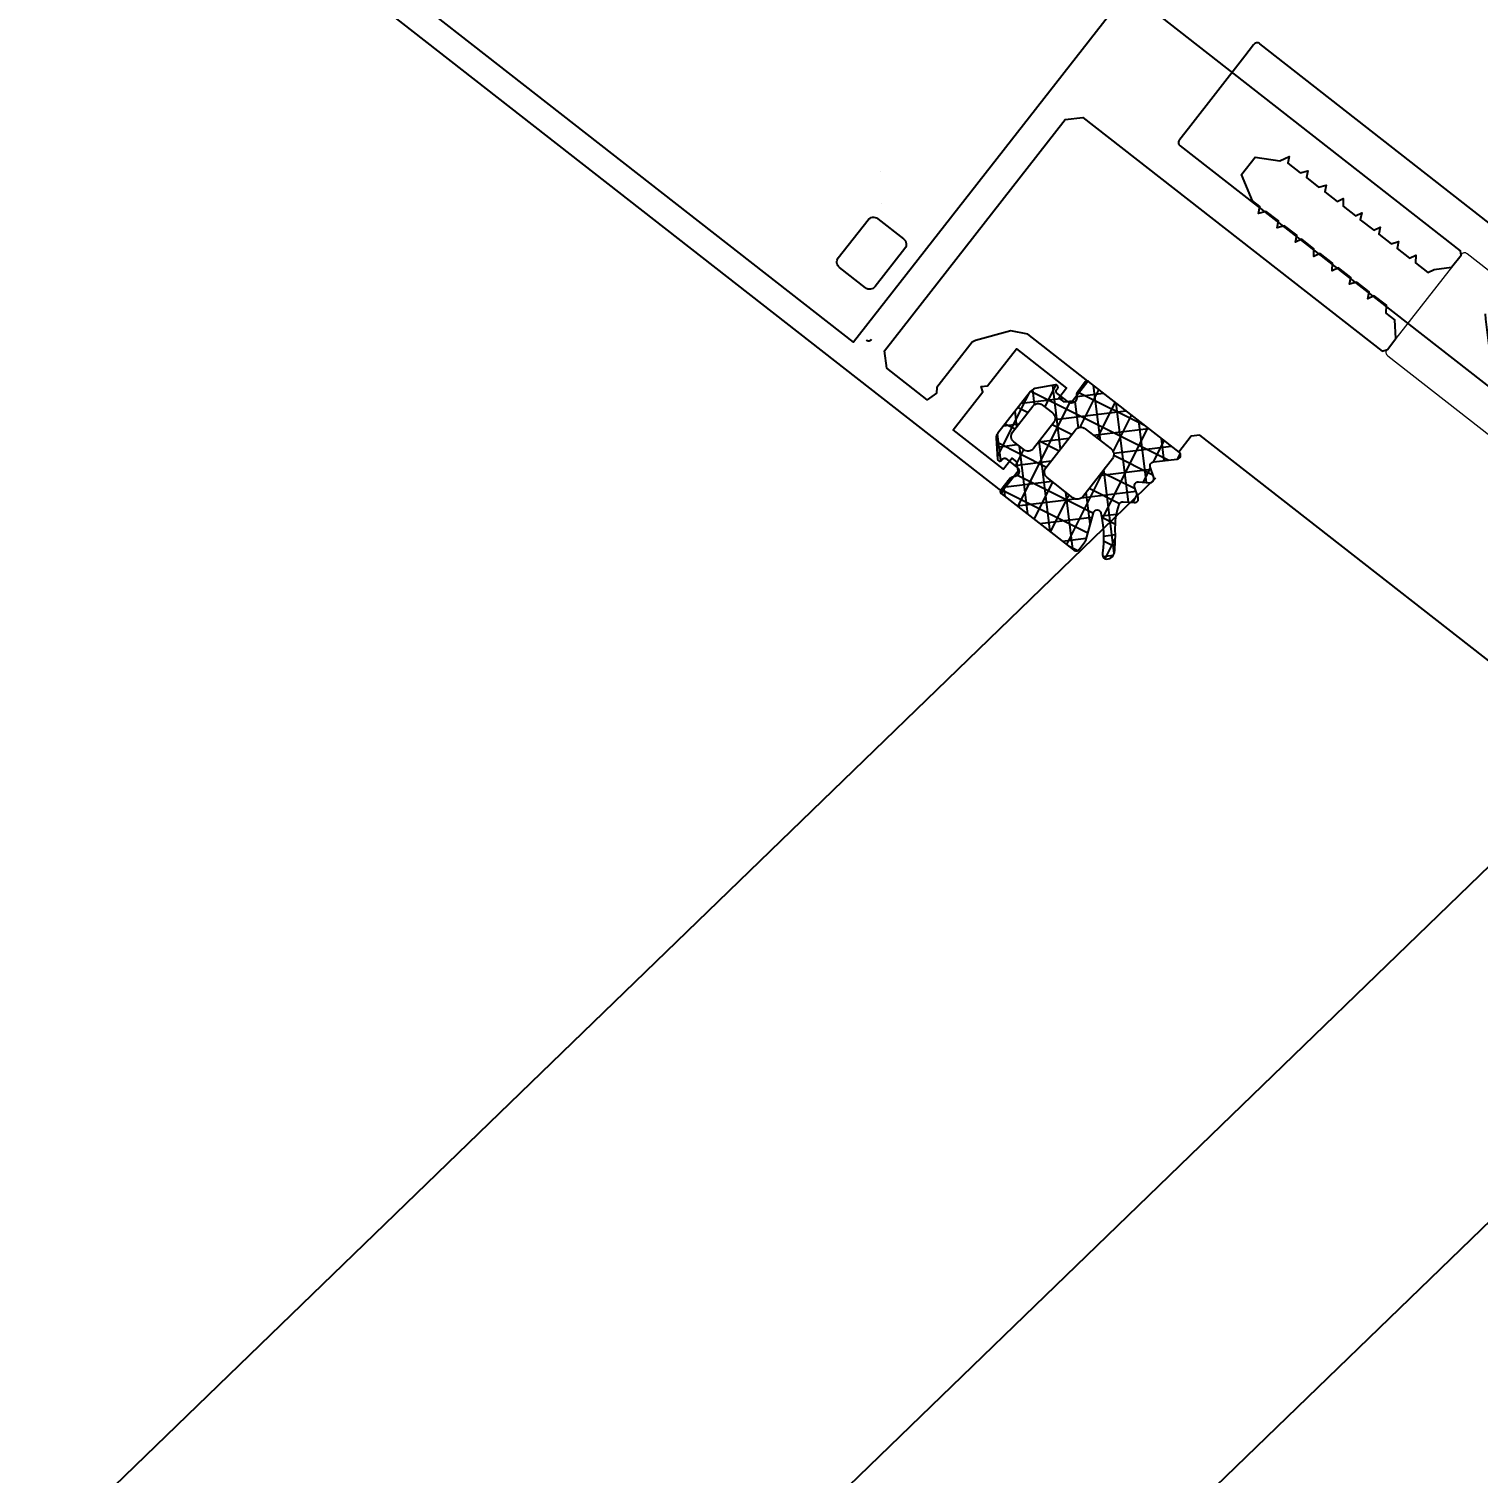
# Model space of a CAD drawing. Header units: millimetres. Extents: x -8689834 to 9419935, y 0 to 135940.
# Drawn here: x 80211.8 to 80325.3, y 109584.5 to 109697.6 of the extents above; entities that cross this region are included whole.
import ezdxf
from ezdxf import colors
from ezdxf.entities.mleader import LeaderData, LeaderLine
from ezdxf.math import Vec2, Vec3

# ---------------------------------------------------------------- set-up
doc = ezdxf.new("R2010")
doc.units = ezdxf.units.MM
doc.header["$MEASUREMENT"] = 0
doc.linetypes.add('HIDDEN', pattern=[6, 4, -2])
doc.layers.get('0').update_dxf_attribs({"color": 250, "lineweight": 9})
doc.layers.add('АР_новое окно', color=155, linetype='Continuous')
for name, color, linetype, lineweight in [('АР_Окна', 4, 'Continuous', 0), ('АР_Отметки', 250, 'Continuous', 15), ('АР_Подоконники', 163, 'Continuous', 9), ('АР_Сущ Несущая стена', 216, 'Continuous', 30), ('перекр 0.3', 181, 'Continuous', 30)]:
    doc.layers.add(name, color=color, linetype=linetype, lineweight=lineweight)
doc.layers.get('0').freeze()
doc.styles.add('ISOCPEUR', font='isocpeur.ttf', dxfattribs={"width": 0.7})

# ---------------------------------------------------------------- blocks, each defined once
blk = doc.blocks.new('_DotSmall')
at = {"color": 0, "linetype": 'ByBlock', "const_width": 0.5}
blk.add_lwpolyline([(-0.0625, 0, 1), (0.0625, 0, 1)], format="xyb", close=True, dxfattribs=at)
blk = doc.blocks.new('стойка витр.')
h = blk.add_hatch()
h.set_pattern_fill('ANSI37', scale=0.5, angle=-69.23283665521843)
h.set_pattern_definition([(335.7671633447816, (-69115.31625940584, 318510.9409690977), (0.6515825639889636, 1.447617495164233), []), (65.76716334478155, (-69115.31625940584, 318510.9409690977), (-1.447617495164233, 0.6515825639889636), [])])
edge = h.paths.add_edge_path()
edge.add_line((-22.69442369043827, 14.13646889062511), (-23.03581465108437, 15.03674084689555))
edge.add_arc((-23.43472203482704, 14.88552442783714), 0.426606969231953, 20.76054121617168, 72.29995807937499)
edge.add_arc((-23.17519432072194, 15.69843630689562), 0.4267278803337561, 110.7639791014305, 252.28796188313498, ccw=False)
edge.add_line((-23.32647754022037, 16.09744767434313), (-22.30045238576713, 16.48652534212306))
edge.add_arc((-22.23557122191811, 16.31559297980009), 0.1828317202011609, 20.74895968860318, 110.7853670150393, ccw=False)
edge.add_line((-22.06459766681655, 16.38036551539699), (-22.02136925791274, 16.26636916297139))
edge.add_arc((-21.85036169383434, 16.33121481389334), 0.1828894349477776, 200.7666051414026, 335.7779732891441)
edge.add_line((-21.68357339510112, 16.25618009645405), (-21.08991230116226, 17.78525728297245))
edge.add_arc((-21.70321396183568, 17.95657679537892), 0.6367804192309714, 344.3928406199507, 381.7248777476984)
edge.add_line((-21.1116628201562, 18.19228116337763), (-22.58147269752226, 22.06827310883818))
edge.add_arc((-23.18057156739388, 21.852472630542), 0.6367804192296693, 19.80944894391843, 57.14148607166609)
edge.add_line((-22.83507592984824, 22.38737642259366), (-24.29334917705273, 23.13834224954917))
edge.add_arc((-24.36844682475663, 22.97158227615987), 0.1828894349476184, 65.75635339884347, 200.7677215648203)
edge.add_line((-24.53945312526776, 22.90673329312267), (-24.49622471639304, 22.79273694081348))
edge.add_arc((-24.66715707872659, 22.7278557770023), 0.1828317201976129, -69.25104032206309, 20.78536700277641, ccw=False)
edge.add_line((-24.60238454316277, 22.55688222189201), (-25.62840969761601, 22.16780455411208))
edge.add_arc((-25.77973726672901, 22.56679910380675), 0.4267278803402734, 149.2463648073436, 290.7703475895543, ccw=False)
edge.add_arc((-26.51302534269302, 23.00322659508151), 0.4266069692186295, 329.2343686070108, 380.7737854734352)
edge.add_line((-26.11415292418678, 23.1545352198882), (-26.50320860397187, 24.18050239048171))
edge.add_arc((-26.6741821590871, 24.11572985494814), 0.1828317201915107, 20.74895966852365, 110.7853670116034)
edge.add_line((-26.73906332292245, 24.28666221726598), (-33.46508004333009, 21.73609814226074))
edge.add_arc((-33.37260125833668, 21.44478009969028), 0.3056444463767395, 107.6120180140902, 200.6882886899978)
edge.add_line((-33.6585366082727, 21.33680091994756), (-33.39916615508264, 20.65282280623796))
edge.add_arc((-33.11489203283651, 20.76049792175978), 0.3039830703862393, 200.7452912846324, 225.8123610097134)
edge.add_line((-33.32677140043234, 20.54252351805917), (-31.79381202385412, 18.90709041146329))
edge.add_arc((-32.0063560722166, 18.68866847666476), 0.3047673113958362, -108.86283880448178, 45.781400895661875, ccw=False)
edge.add_arc((-28.70749382052437, 27.75544220980088), 9.952967568180252, 231.9543329511108, 250.0411665169116, ccw=False)
edge.add_arc((-35.13741779119496, 19.64784166335459), 0.4002801790554734, 42.30928712460122, 119.2250395725891)
edge.add_arc((-34.91139847875967, 19.56672148584141), 0.6024183835395109, 134.3950067436913, 228.6478049676944)
edge.add_arc((-28.53884731806517, 27.80771469972205), 11.01872594929672, 232.0873456721725, 240.8889416158169)
edge.add_arc((-36.88860151399224, 12.8729826853881), 6.091684827127049, 40.75890454826748, 60.61437004968877, ccw=False)
edge.add_arc((-32.50226594848368, 16.64775385941913), 0.3047655738188228, -34.89587558046088, 41.60271899476669, ccw=False)
edge.add_line((-32.25229934006347, 16.47340148731018), (-32.76342180219945, 15.75802363698313))
edge.add_arc((-32.51342051808022, 15.58368567090239), 0.3047857747310843, 145.1100748179471, 256.4242518685471)
edge.add_line((-32.58496309185284, 15.28741547561367), (-31.72801335877739, 15.09082250765641))
edge.add_arc((-31.79955593254474, 14.79455231235153), 0.3047857747455557, -34.88992517811971, 76.42425187022229, ccw=False)
edge.add_line((-31.54955464840168, 14.62021434627968), (-32.06065512256464, 13.90477851201285))
edge.add_arc((-31.81065383841726, 13.73044054594722), 0.304785774745541, 145.1100748233031, 256.4242518693868)
edge.add_line((-31.88219641218893, 13.4341703506434), (-31.02524667911348, 13.23757738269342))
edge.add_arc((-31.09682011228135, 12.94126594878393), 0.3048331054871362, -24.2246592297883, 76.42043308581259, ccw=False)
edge.add_line((-30.81882951050648, 12.81618818287097), (-31.59985344059533, 11.12048939903616))
edge.add_arc((-31.32187980059053, 10.99539431777895), 0.3048247429134716, 155.7710645559098, 290.7402899417831)
edge.add_line((-31.21393143609748, 10.71032366952568), (-22.80062470957637, 13.90072279884771))
edge.add_arc((-22.86539724513609, 14.07169635396312), 0.1828317202009504, 290.7489596761703, 380.7489600455551)
edge = h.paths.add_edge_path(flags=16)
edge.add_line((-23.10434971895302, 21.04022295145114), (-22.19142218885827, 18.63276889372355))
edge.add_arc((-22.69773797682865, 18.4407695405971), 0.5414973949605305, -69.23283665472542, 20.767163345274582, ccw=False)
edge.add_line((-22.5057386237022, 17.93445375262672), (-23.43116100440966, 17.58352553217992))
edge.add_arc((-23.62316035752519, 18.08984132014666), 0.5414973949532591, 200.7671633443313, 290.7671633443313, ccw=False)
edge.add_line((-24.12947614549194, 17.89784196703113), (-25.04240367558668, 20.30529602475872))
edge.add_arc((-24.53608788761267, 20.4972953778888), 0.541497394965222, 110.76716334549809, 200.7671633454981, ccw=False)
edge.add_line((-24.72808724074275, 21.00361116586282), (-23.80266486003529, 21.35453938630963))
edge.add_arc((-23.6106655069234, 20.84822359833925), 0.5414973949553709, 20.767163343835023, 110.767163343835, ccw=False)
edge = h.paths.add_edge_path(flags=16)
edge.add_line((-26.85119390953332, 20.26120087689196), (-25.51269974335446, 16.73149769075098))
edge.add_arc((-26.01901553132848, 16.5394983376209), 0.541497394965222, -69.23283665450191, 20.76716334549809, ccw=False)
edge.add_line((-25.82701617819839, 16.03318254964688), (-28.23444912247942, 15.12026302596496))
edge.add_arc((-28.4264484756095, 15.62657881394625), 0.5414973949720253, 200.7671633452251, 290.76716334522513, ccw=False)
edge.add_line((-28.9327642635908, 15.43457946081617), (-30.27125842979876, 18.96428264696442))
edge.add_arc((-29.76494264181383, 19.15628200007632), 0.5414973949689773, 110.76716334328901, 200.767163343289, ccw=False)
edge.add_line((-29.95694199492573, 19.66259778806125), (-27.5495090506447, 20.57551731175045))
edge.add_arc((-27.35750969751825, 20.06920152376551), 0.541497394974137, 20.767163344728715, 110.76716334472869, ccw=False)
at = {"lineweight": 0, "ltscale": 100, "transparency": 33554687}
for points in [[(65.92687011216185, 59.2824299609274), (-26.6419368966599, 24.17953274302999), (-25.90703195796232, 22.24153677027789), (-25.27813291337225, 21.95846499659092), (-24.82208952034125, 22.13140062004823), (-25.21116718812846, 23.15742577453057), (-20.53714279274573, 24.92985650197079), (-19.19699615391437, 21.39579562939616), (-18.76855027934653, 21.29748815141647), (-18.98085410959902, 20.82581386800302), (-17.68393587967148, 17.40574934773758), (-22.35796027505421, 15.63331862029736), (-22.70380953396671, 16.54534742246324), (-23.1598529269977, 16.37241179900593), (-23.44292470067739, 15.74351275440858), (-22.75122618288151, 13.91945515007683), (-17.16517298531835, 16.03773513642955), (-16.24131551088067, 17.04008095841709), (-15.46667035139399, 19.81128934778826), (-15.4391308168415, 20.08251046122314), (-17.03864790883381, 24.30054944750736), (-17.39634782800567, 24.5561396704943), (-17.47095398549573, 25.44057095424068), (-13.70890040838276, 26.86717441076325), (-12.4510803312005, 26.30097287951503), (-4.305940852005733, 4.821667629301373), (-4.8720624113339, 3.563811556159635), (-32.68827406296623, -6.984337978748954), (-32.78663952485658, -7.412805841304362), (-32.39756185706938, -8.438830995786702), (-31.09647737510386, -9.118948907402228), (-30.2985029091069, -8.81635004535201), (-29.78357822878752, -9.142708211846184), (-28.64349873815081, -8.710380147196702), (-28.58844165704795, -8.16787993638718), (-28.18751332900138, -8.537466511741513), (-27.04754980615689, -8.105182423096267), (-26.87849637278123, -7.51945380341931), (-26.47751006082399, -7.889018390778801), (-25.33748855406884, -7.456712314131437), (-25.28243147299509, -6.914212103321915), (-24.7675067926466, -7.240570269808813), (-23.62748528589145, -6.808264193168725), (-23.5724282048177, -6.265763982351928), (-23.05744554058765, -6.592100160843984), (-21.91748201774317, -6.159816072198737), (-21.86242493664031, -5.617315861389216), (-21.46149660859373, -5.986902436743549), (-20.32147510183859, -5.554596360096184), (-20.15236368455226, -4.968845752424386), (-19.75143535650568, -5.338432327778719), (-18.6114718336612, -4.906148239133472), (-18.44241840028553, -4.320419619456516), (-18.0414320883574, -4.689984206808731), (-17.35739599072258, -4.430591765623831), (-15.14439867439796, -4.764904394331097), (-14.53915697429329, -6.360969294146344), (-15.78927863537683, -7.87813783652382), (-15.87193323494284, -8.691881148712127), (-16.27286156296032, -8.322294573416002), (-17.41288306971546, -8.754600650063367), (-17.58193650312023, -9.340329269682115), (-17.9828648311377, -8.97074269438599), (-19.12288633789285, -9.403048771026079), (-19.29193977129762, -9.988777390644827), (-19.69292608322576, -9.61921280335082), (-20.83288960607024, -10.05149689199607), (-20.8879466871731, -10.59399710274738), (-21.40287136749248, -10.26763893631141), (-22.54295085812919, -10.6999670009609), (-22.59800793926115, -11.24246721171221), (-22.99893626727862, -10.87288063641608), (-24.25289614239591, -11.34839313392149), (-24.30795322352787, -11.89089334468008), (-24.70893953545601, -11.52132875738607), (-25.84896104221116, -11.95363483402616), (-26.01801447558682, -12.53936345364491), (-26.4189428036334, -12.16977687834878), (-27.55896431035944, -12.60208295499615), (-27.61402139149141, -13.14458316574746), (-28.12900405569235, -12.81824698731361), (-29.26896757853683, -13.25053107595886), (-29.32402465966879, -13.79303128671745), (-29.89022619093885, -15.05085136390699), (-29.45792011427693, -16.19087287064031), (-29.14341260807123, -16.33238676948531), (-1.327200956468005, -5.784237234569446)], [(-69.8438361948356, -5.633594956780144), (-69.21493715024553, -5.916666730459838), (-30.90838462579995, 8.609511357899464), (-30.62531285212026, 9.238410402496811), (-31.1873041553481, 10.72042096611403)]]:
    blk.add_lwpolyline(points, dxfattribs=at)
blk.add_lwpolyline([(63.8117502759269, 56.26367979055794), (85.07351613373612, 0.1949089383633691), (10.63088292890461, -28.03438542609365), (-10.63088292890461, 28.03438542610093)], close=True, dxfattribs=at)
at = {"color": 7, "lineweight": 0, "ltscale": 100, "transparency": 33554687}
blk.add_lwpolyline([(-22.69442369043827, 14.13646889062511), (-23.03581465108437, 15.03674084689555, 0.2287523810762611), (-23.30501911480678, 15.29193636016134, -0.7101639231358212), (-23.32647754022037, 16.09744767434313), (-22.30045238576713, 16.48652534212306, -0.4143996870914876), (-22.06459766681655, 16.38036551539699), (-22.02136925791274, 16.26636916297139, 0.6682503890445888), (-21.68357339510112, 16.25618009645405), (-21.08991230116226, 17.78525728297245, 0.1643479059441302), (-21.1116628201562, 18.19228116337763), (-22.58147269752226, 22.06827310883818, 0.1643479059441302), (-22.83507592984824, 22.38737642259366), (-24.29334917705273, 23.13834224954917, 0.6682503891596868), (-24.53945312526776, 22.90673329312267), (-24.49622471639304, 22.79273694081348, -0.4143996870833266), (-24.60238454316277, 22.55688222189201), (-25.62840969761601, 22.16780455411208, -0.7101639231391418), (-26.14645609946456, 22.78500538597291, 0.2287523810910513), (-26.11415292418678, 23.1545352198882), (-26.50320860397187, 24.18050239048171, 0.4143996871765861), (-26.73906332292245, 24.28666221726598), (-33.46508004333009, 21.73609814226074, 0.4300281847644905), (-33.6585366082727, 21.33680091994756), (-33.39916615508264, 20.65282280623796, 0.1098139781175365), (-33.32677140043234, 20.54252351805917), (-31.79381202385412, 18.90709041146329, -0.8000358277039689), (-32.10488848172827, 18.40026861818478, -0.07908294790216032), (-34.84140179419774, 19.91728321780829, 0.3488032577412263), (-35.33285102594527, 19.99716969329165, 0.4361245879823007), (-35.30940773655311, 19.11450854978466, 0.03842309887939363), (-33.89950172111276, 18.18089248692559, -0.08685322061285544), (-32.2743724368047, 16.85010652759956, -0.3467629046601076), (-32.25229934006347, 16.47340148731018), (-32.76342180219945, 15.75802363698313, 0.5278770357902526), (-32.58496309185284, 15.28741547561367), (-31.72801335877739, 15.09082250765641, -0.5278770357776507), (-31.54955464840168, 14.62021434627968), (-32.06065512256464, 13.90477851201285, 0.5278770357650493), (-31.88219641218893, 13.4341703506434), (-31.02524667911348, 13.23757738269342, -0.4697389635461835), (-30.81882951050648, 12.81618818287097), (-31.59985344059533, 11.12048939903616, 0.667984424932516), (-31.21393143609748, 10.71032366952568), (-22.80062470957637, 13.90072279884771, 0.4142135642613711)], format="xyb", close=True, dxfattribs=at)
for points in [[(-26.73906332292245, 24.28666221726598), (-26.73906332292245, 24.28666221726598)], [(-22.80062470957637, 13.90072279884771), (-22.80062470957637, 13.90072279884771)]]:
    blk.add_lwpolyline(points, dxfattribs=at)
at = {"color": 7}
for points in [[(-26.85119390953332, 20.26120087689196), (-25.51269974335446, 16.73149769075098, -0.414213562373095), (-25.82701617819839, 16.03318254964688), (-28.23444912247942, 15.12026302596496, -0.414213562373095), (-28.9327642635908, 15.43457946081617), (-30.27125842979876, 18.96428264696442, -0.414213562373095), (-29.95694199492573, 19.66259778806125), (-27.5495090506447, 20.57551731175045, -0.414213562373095)], [(-23.10434971895302, 21.04022295145114), (-22.19142218885827, 18.63276889372355, -0.414213562373095), (-22.5057386237022, 17.93445375262672), (-23.43116100440966, 17.58352553217992, -0.414213562373095), (-24.12947614549194, 17.89784196703113), (-25.04240367558668, 20.30529602475872, -0.414213562373095), (-24.72808724074275, 21.00361116586282), (-23.80266486003529, 21.35453938630963, -0.414213562373095)]]:
    blk.add_lwpolyline(points, format="xyb", close=True, dxfattribs=at)
at = {"lineweight": 0, "ltscale": 100, "transparency": 33554687}
blk.add_lwpolyline([(-60.62370682114852, -28.40042247599195), (-29.6323624739598, -16.64818975485105, 0.5239329190821609), (-29.45792011430603, -16.19087287058937), (-29.84699778209324, -15.16484771611431), (-32.39756185706938, -8.438830995786702), (-32.78663952485658, -7.412805841304362, 0.5239329190821609), (-33.2204523376422, -7.186144611914642), (-64.21182667926769, -18.93829823563283, 0.4143255057077639)], format="xyb", dxfattribs=at)
at = {"color": 7, "lineweight": 0, "ltscale": 100, "transparency": 33554687}
blk.add_arc((-33.37357679728302, 21.44486016019073), 0.304760386648688, 110.7561904730667, 200.7778938289061, dxfattribs=at)
blk = doc.blocks.new('A$Cec9b444d')
at = {"layer": 'АР_новое окно', "ltscale": 150}
h = blk.add_hatch(dxfattribs=at)
h.set_pattern_fill('ANSI37', color=256, scale=0.4999999999999999, angle=18.44885465401029)
h.set_pattern_definition([(63.44885465401029, (-321399.7326720809, -56959.42033690279), (-1.420075430942132, 0.7096069478482574), []), (153.4488546540103, (-321399.7326720809, -56959.42033690279), (-0.7096069478482574, -1.420075430942132), [])])
edge = h.paths.add_edge_path()
edge.add_line((4642.592625096755, -2916.506047111038), (4641.999839470242, -2917.264758244685))
edge.add_arc((4642.335976653955, -2917.52744684345), 0.4266069692291052, 141.9926499499301, 193.532066813143)
edge.add_arc((4641.506310237884, -2917.727031400829), 0.4267278803341725, -128.00391216654782, 13.52007061518242, ccw=False)
edge.add_line((4641.243567361812, -2918.063279620047), (4640.378876750716, -2917.387691582718))
edge.add_arc((4640.491395248346, -2917.243583895205), 0.1828317201941505, 141.981068423604, 232.01747575001139, ccw=False)
edge.add_line((4640.347359087294, -2917.130973850279), (4640.422420182682, -2917.034902545209))
edge.add_arc((4640.278303868776, -2916.922301330797), 0.1828894349621565, -38.00128613950609, 97.01008200803852)
edge.add_line((4640.255983311646, -2916.740779050758), (4638.640692434227, -2917.025991109183))
edge.add_arc((4638.812202364634, -2917.63923954674), 0.6367804192909798, 105.6249493532344, 142.956986480979)
edge.add_line((4638.303934749791, -2917.255633845408), (4635.751781150413, -2920.5221559472))
edge.add_arc((4636.246943014605, -2920.922535805058), 0.636780419241602, 141.041557674829, 178.3735948025789)
edge.add_line((4635.610419128095, -2920.904462503445), (4635.724411740225, -2922.5407742773))
edge.add_arc((4635.905942429736, -2922.518522216991), 0.1828894349664525, 186.9884621398407, 321.999830305774)
edge.add_line((4636.050060937726, -2922.631120623184), (4636.125122033027, -2922.53504931819))
edge.add_arc((4636.269229720466, -2922.64756781586), 0.1828317201607737, 51.98106840100081, 142.0174757257025, ccw=False)
edge.add_line((4636.381839765428, -2922.503531654878), (4637.246530376611, -2923.179119692131))
edge.add_arc((4636.983824876479, -2923.51539711345), 0.4267278803748083, -89.52152646276443, 52.002456319451596, ccw=False)
edge.add_arc((4636.990861623593, -2924.368702944751), 0.4266069692117886, 90.46647734048895, 142.0058942068821)
edge.add_line((4636.654663726859, -2924.106092053104), (4635.979113869145, -2924.970733797859))
edge.add_arc((4636.12315003016, -2925.08334384279), 0.1828317201676561, 141.9810684150944, 232.0174757581357)
edge.add_line((4636.010631532567, -2925.227451530298), (4641.679033991533, -2929.656208871473))
edge.add_arc((4641.880181593093, -2929.426082449783), 0.3056444463306265, 228.8441267408474, 321.9203974167854)
edge.add_line((4642.120771036645, -2929.614590399811), (4642.571137608507, -2929.038162569918))
edge.add_arc((4642.331669519297, -2928.850917433107), 0.3039830702674992, -38.0225999718616, -12.95553024680286)
edge.add_line((4642.627914507667, -2928.919068837161), (4643.231481485785, -2926.760293073175))
edge.add_arc((4643.528453787535, -2926.828780780746), 0.3047673113948854, 12.369269929499808, 167.0135096296248, ccw=False)
edge.add_arc((4634.065212135279, -2928.709189118031), 9.952967568201666, -6.813558316510296, 11.27327524929052, ccw=False)
edge.add_arc((4644.33176505921, -2930.003407009247), 0.400280179051719, 163.5413958623117, 240.4571483102663)
edge.add_arc((4644.283936367291, -2929.768082490745), 0.6024183835290025, 255.6271154759929, 349.8799136999324)
edge.add_arc((4633.933071027172, -2928.592087522456), 11.01872594966289, -6.680545596699687, 2.121050346944866)
edge.add_arc((4651.032769370422, -2927.987991463413), 6.0916848269459, 161.9910132818545, 181.8464787832755, ccw=False)
edge.add_arc((4645.530718833084, -2926.19459329453), 0.304765573807739, 86.33623315205779, 162.8348277272233, ccw=False)
edge.add_line((4645.55019372681, -2925.890450592016), (4646.426914804272, -2925.95657012348))
edge.add_arc((4646.446359400207, -2925.652405240306), 0.3047857747132274, 266.3421835515894, 377.6563606022149)
edge.add_line((4646.736787561952, -2925.559961466407), (4646.460555246962, -2924.725271495073))
edge.add_arc((4646.750983408711, -2924.632827721164), 0.3047857747202229, 86.34218355599228, 197.6563606043673, ccw=False)
edge.add_line((4646.770428004623, -2924.328662837981), (4647.647187261689, -2924.39473350311))
edge.add_arc((4647.666631857613, -2924.090568619854), 0.3047857747935331, 266.3421835545797, 377.6563606006368)
edge.add_line((4647.957060019437, -2923.998124845941), (4647.68082770436, -2923.163434874684))
edge.add_arc((4647.971307129026, -2923.070996105364), 0.3048331055314688, 97.0074495001104, 197.6525418157754, ccw=False)
edge.add_line((4647.934117980462, -2922.768440012288), (4649.789031430384, -2922.557042666307))
edge.add_arc((4649.751865882516, -2922.254492098682), 0.3048247429562953, -82.99682671664773, 51.97239866933345)
edge.add_line((4649.939650426722, -2922.01437735762), (4642.849271303483, -2916.474620994041))
edge.add_arc((4642.736661258517, -2916.618657155077), 0.1828317202054981, 51.98106841037821, 141.9810687796031)
edge = h.paths.add_edge_path(flags=16)
edge.add_line((4636.901954945214, -2920.436203940838), (4638.487147232864, -2918.407303468531))
edge.add_arc((4638.913848767586, -2918.740687974707), 0.5414973949080968, 51.999272074277826, 141.9992720743115, ccw=False)
edge.add_line((4639.247233273762, -2918.313986439985), (4640.0271401215, -2918.923332406946))
edge.add_arc((4639.693755615362, -2919.350033941724), 0.541497394927834, -38.000727919102076, 51.99927208089741, ccw=False)
edge.add_line((4640.120457150137, -2919.683418447863), (4638.535264862496, -2921.712318920181))
edge.add_arc((4638.108563327693, -2921.378934413999), 0.5414973949762707, -128.00072792087428, -38.00072792087428, ccw=False)
edge.add_line((4637.77517882151, -2921.805635948802), (4636.995271973761, -2921.196289981828))
edge.add_arc((4637.328656479984, -2920.769588447059), 0.541497394973651, 141.999272073684, 231.9992720736497, ccw=False)
edge = h.paths.add_edge_path(flags=16)
edge.add_line((4639.51083855883, -2923.236104487606), (4641.83497772578, -2920.261419908154))
edge.add_arc((4642.261679260583, -2920.594804414338), 0.5414973949762616, 51.99927207898958, 141.9992720789896, ccw=False)
edge.add_line((4642.595063766766, -2920.168102879535), (4644.623946445579, -2921.753281264946))
edge.add_arc((4644.290561939356, -2922.179982799737), 0.5414973949917402, -38.0007279251048, 51.999272074860926, ccw=False)
edge.add_line((4644.717263474147, -2922.513367305959), (4642.393124307127, -2925.488051885507))
edge.add_arc((4641.966422772407, -2925.15466737931), 0.5414973949195534, -128.00072792750018, -38.000727927466414, ccw=False)
edge.add_line((4641.633038266211, -2925.581368914032), (4639.604155587397, -2923.99619052862))
edge.add_arc((4639.93754009362, -2923.569488993828), 0.5414973949904539, 141.9992720748961, 231.9992720748619, ccw=False)
for p, q in [((2682.195514731957, -4826.536320881009), (4648.130463244227, -2924.010187219189)), ((2703.744876225356, -4861.345751793479), (4675.947384079773, -2952.754211210777)), ((2725.027436383237, -4868.581506570589), (4689.855844497545, -2967.126223206571))]:
    blk.add_line(p, q, dxfattribs=at)
for points in [[(4558.038798526439, -2864.136762902393), (4636.051874479815, -2925.088853961022), (4637.327951279586, -2923.455592910044), (4637.243910440849, -2922.771063308994), (4636.85957635466, -2922.470780748123), (4636.183988317292, -2923.335471359331), (4632.24491821424, -2920.257851913161), (4634.57192670741, -2917.279494859765), (4634.433834983078, -2916.862168963952), (4634.947232183873, -2916.799138334931), (4637.199179581761, -2913.916852586548), (4641.138249684814, -2916.994472032716), (4640.537722742746, -2917.763091338929), (4640.922056829022, -2918.063373899725), (4641.606586430164, -2917.979333061002), (4642.807640314132, -2916.44209444874), (4638.099950904902, -2912.763948060568), (4636.763845332723, -2912.493704319148), (4633.992599206385, -2913.268214466192), (4633.746405710835, -2913.38529598082), (4630.969030645874, -2916.940080864012), (4630.935951790322, -2917.378465835934), (4630.218381513205, -2917.900842780212), (4627.047881849935, -2915.423712096439), (4626.879838352211, -2914.054604027821), (4641.022924039376, -2895.952753890034), (4642.392021421216, -2895.784623346204), (4665.834348296048, -2914.100256012121), (4666.25172305823, -2913.962202467456), (4666.92731109552, -2913.097511856338), (4666.834241647039, -2911.63234316956), (4666.161742512264, -2911.106915502417), (4666.173811158205, -2910.497398130186), (4665.213000375707, -2909.746710817996), (4664.720575204849, -2909.980922713757), (4664.828715155797, -2909.446466436777), (4663.868002106059, -2908.695855483774), (4663.27950563028, -2908.855006284208), (4663.387596714758, -2908.320511827707), (4662.426834798625, -2907.569862695095), (4661.934409627882, -2907.804074590812), (4661.946478273805, -2907.19455721856), (4660.985716357673, -2906.443908085946), (4660.493291186921, -2906.678119981653), (4660.505310966479, -2906.068564429825), (4659.544597916732, -2905.317953476811), (4659.052172745881, -2905.552165372583), (4659.160312696831, -2905.017709095604), (4658.1995507807, -2904.267059962991), (4657.611005438535, -2904.426172583827), (4657.719145389397, -2903.891716306923), (4656.758432339659, -2903.141105353919), (4656.169935863967, -2903.300256154278), (4656.278026948464, -2902.765761697797), (4655.701550252214, -2902.315356946371), (4654.839959230343, -2900.249737676807), (4655.89089092376, -2898.90464167441), (4657.836377955802, -2899.186926568851), (4658.575045488508, -2898.835671338137), (4658.466905537629, -2899.370127615019), (4659.42766745376, -2900.120776747631), (4660.016163929461, -2899.961625947283), (4659.908023978677, -2900.4960822241), (4660.8687858948, -2901.246731356701), (4661.457282370509, -2901.087580556366), (4661.349191286024, -2901.622075012856), (4662.309904335762, -2902.37268596586), (4662.802329506523, -2902.138474070163), (4662.790260860582, -2902.747991442394), (4663.751071643088, -2903.498678754594), (4664.24349681387, -2903.264466858919), (4664.135356862989, -2903.798923135802), (4665.192141217734, -2904.624595184057), (4665.684566388437, -2904.390383288468), (4665.576475304028, -2904.924877744872), (4666.537237220161, -2905.675526877484), (4667.125733695842, -2905.516376077114), (4667.01759374499, -2906.05083235403), (4667.978355661103, -2906.80148148662), (4668.470780831884, -2906.567269590947), (4668.458761052318, -2907.176825142764), (4669.419474102056, -2907.927436095767), (4669.911899272836, -2907.693224200094), (4671.281007341417, -2907.525180702325), (4672.031656473997, -2906.564418786201), (4671.989587188288, -2906.22211580604), (4648.547260313467, -2887.906483140135)], [(4626.59505227145, -2900.022331751227), (4626.59505227145, -2900.022331751227)], [(4626.62096007603, -2902.562186747942), (4626.62096007603, -2902.562186747942)], [(4683.944755480758, -2946.571373265023), (4683.860714642019, -2945.886843663973), (4651.577572100108, -2920.663827908889), (4650.893042499054, -2920.747868747534), (4649.917210080514, -2921.99684457857)]]:
    blk.add_lwpolyline(points, dxfattribs=at)
blk.add_lwpolyline([(4561.716755683295, -2864.380105593173), (4598.635334813339, -2817.127716581739), (4661.372438012959, -2866.144597152656), (4624.453858882925, -2913.396986164103)], close=True, dxfattribs=at)
for points in [[(4674.332529408489, -2914.514919383524, -1.575399656426527e-05), (4673.924599382168, -2911.177487864665, -0.4398191101055806)], [(4674.827009066417, -2910.02248638704, -1.575399656426528e-05), (4678.164002268078, -2909.610986179256, -0.2080566110632873)], [(4682.377159715498, -2910.430449788807), (4656.258926596458, -2890.0241689636, 0.5239329190821609), (4655.777437441974, -2890.112129543398), (4655.101849404606, -2890.976820154604), (4650.673092063485, -2896.645222613524), (4649.997504026196, -2897.509913224642, 0.5239329190821609), (4650.028626608879, -2897.998380474628), (4676.146807646142, -2918.404727959741, 0.4143255057077639)]]:
    blk.add_lwpolyline(points, format="xyb", dxfattribs=at)
for points in [[(4623.256619526795, -2906.783815244792), (4625.580758693747, -2903.809130665341, -0.414213562373095), (4626.340844734733, -2903.715813636721), (4628.369727413547, -2905.300992022133, -0.414213562373095), (4628.463044442114, -2906.061078063146), (4626.138905275095, -2909.035762642693, -0.414213562373095), (4625.378819234178, -2909.129079671218), (4623.349936555363, -2907.543901285804, -0.414213562373095)], [(4642.592625096755, -2916.506047111038), (4641.999839470243, -2917.264758244686, 0.2287523810762611), (4641.921212671566, -2917.627268409794, -0.7101639231358212), (4641.243567361812, -2918.063279620047), (4640.378876750716, -2917.387691582717, -0.4143996870914876), (4640.347359087294, -2917.130973850279), (4640.422420182682, -2917.034902545208, 0.6682503890445888), (4640.255983311646, -2916.740779050758), (4638.640692434228, -2917.025991109183, 0.1643479059441302), (4638.303934749791, -2917.255633845408), (4635.751781150413, -2920.522155947199, 0.1643479059441302), (4635.610419128095, -2920.904462503445), (4635.724411740225, -2922.5407742773, 0.6682503891596868), (4636.050060937726, -2922.631120623184), (4636.125122033027, -2922.53504931819, -0.4143996870833266), (4636.381839765428, -2922.503531654878), (4637.246530376612, -2923.179119692132, -0.7101639231391418), (4636.987388413392, -2923.942110114301, 0.2287523810910513), (4636.654663726859, -2924.106092053104), (4635.979113869145, -2924.970733797858, 0.4143996871765861), (4636.010631532567, -2925.227451530298), (4641.679033991534, -2929.656208871474, 0.4300281847644905), (4642.120771036645, -2929.614590399811), (4642.571137608507, -2929.038162569918, 0.1098139781175365), (4642.627914507667, -2928.919068837161), (4643.231481485785, -2926.760293073176, -0.8000358277039689), (4643.826146629564, -2926.763496127876, -0.07908294790216032), (4643.94788648698, -2929.889998616592, 0.3488032577412263), (4644.134397164492, -2930.351645628408, 0.4361245879823007), (4644.876982109221, -2929.873934542176, 0.03842309887939363), (4644.944247645651, -2928.184275028249, -0.08685322061285544), (4645.239528147494, -2926.104648647088, -0.3467629046601076), (4645.55019372681, -2925.890450592016), (4646.426914804273, -2925.95657012348, 0.5278770357902526), (4646.736787561952, -2925.559961466407), (4646.460555246962, -2924.725271495074, -0.5278770357776507), (4646.770428004623, -2924.328662837981), (4647.647187261689, -2924.394733503109, 0.5278770357650493), (4647.957060019437, -2923.998124845941), (4647.68082770436, -2923.163434874683, -0.4697389635461835), (4647.934117980462, -2922.768440012288), (4649.789031430384, -2922.557042666308, 0.667984424932516), (4649.939650426722, -2922.01437735762), (4642.849271303483, -2916.474620994042, 0.4142135642613711)], [(4636.901954945214, -2920.436203940838), (4638.487147232864, -2918.407303468532, -0.414213562373095), (4639.247233273762, -2918.313986439985), (4640.027140121501, -2918.923332406948, -0.414213562373095), (4640.120457150137, -2919.683418447863), (4638.535264862496, -2921.71231892018, -0.414213562373095), (4637.77517882151, -2921.805635948802), (4636.995271973762, -2921.196289981829, -0.414213562373095)]]:
    blk.add_lwpolyline(points, format="xyb", close=True, dxfattribs=at)
blk.add_arc((4625.626399926478, -2912.974668876621), 0.3047603866486879, 231.9882992043055, 322.0100025589978, dxfattribs=at)
at = {"layer": 'АР_новое окно', "ltscale": 150, "rotation": 121.2321087324807}
blk.add_blockref('стойка витр.', (4642.913148447942, -2889.770791658379), dxfattribs=at)

msp = doc.modelspace()

# ---------------------------------------------------------------- linework, layer by layer
at = {"layer": 'АР_Подоконники', "ltscale": 100}
msp.add_arc((72786.63152938914, 115465.2748181277), 8910.481204860578, 271.009433232593, 357.3975134259919, dxfattribs=at)
at = {"layer": 'АР_Сущ Несущая стена', "lineweight": 18, "ltscale": 100}
msp.add_arc((72772.99728481147, 115471.1195132254), 9768.631074010533, 273.0438524992524, 356.3447467981937, dxfattribs=at)
at = {"layer": 'перекр 0.3', "color": 7, "linetype": 'HIDDEN', "lineweight": 5, "ltscale": 50}
msp.add_arc((72763.67027016463, 115490.418118732), 9136.316380500082, 273.3133217004696, 355.970073585512, dxfattribs=at)

# ---------------------------------------------------------------- block references
at = {"layer": 'АР_Окна', "ltscale": 100}
msp.add_blockref('A$Cec9b444d', (75651.90616839979, 112586.4970597865), dxfattribs=at)

# ---------------------------------------------------------------- leaders
at = {"layer": 'АР_Отметки'}
ml = msp.add_multileader_mtext('Standard', dxfattribs=at)
ml.set_content('Л.4', color=256, style='ISOCPEUR')
ml.set_leader_properties(color=256, linetype='Continuous', lineweight=-1)
ml.set_arrow_properties(name='DOTSMALL')
ml.build(insert=Vec2(0, 0))
ml.multileader.update_dxf_attribs({"has_text_frame": 1, "text_left_attachment_type": 4, "text_right_attachment_type": 4, "dogleg_length": 100, "arrow_head_size": 180})
ctx = ml.context
ctx.base_point, ctx.char_height, ctx.arrow_head_size, ctx.landing_gap_size, ctx.plane_origin = Vec3(82551.88361877995, 129862.5586691831), 250, 180, 50, Vec3(110672.3311237746, 117704.8992180973)
ctx.left_attachment, ctx.right_attachment = 4, 4
notes = []
notes.append((ctx, [(0, (0, 0, 0), (0, 0), (1, 0), 1, [])]))
ctx.mtext.insert, ctx.mtext.width, ctx.mtext.line_spacing_style, ctx.mtext.flow_direction = Vec3(82601.88361877995, 130195.8920025164), 852.6970314602484, 2, 5
ml = msp.add_multileader_mtext('Standard', dxfattribs=at)
ml.set_content('Л.4', color=256, style='ISOCPEUR')
ml.set_leader_properties(color=256, linetype='Continuous', lineweight=-1)
ml.set_arrow_properties(name='DOTSMALL')
ml.build(insert=Vec2(0, 0))
ml.multileader.update_dxf_attribs({"has_text_frame": 1, "text_left_attachment_type": 4, "text_right_attachment_type": 4, "dogleg_length": 100, "arrow_head_size": 180})
ctx = ml.context
ctx.base_point, ctx.char_height, ctx.arrow_head_size, ctx.landing_gap_size, ctx.plane_origin = Vec3(492034.935902789, 129862.5586691835), 250, 180, 50, Vec3(520155.3834077836, 117704.8992180977)
ctx.left_attachment, ctx.right_attachment = 4, 4
notes.append((ctx, [(0, (0, 0, 0), (0, 0), (1, 0), 1, [])]))
ctx.mtext.insert, ctx.mtext.width, ctx.mtext.line_spacing_style, ctx.mtext.flow_direction = Vec3(492084.935902789, 130195.8920025169), 852.6970314602484, 2, 5
ml = msp.add_multileader_mtext('Standard', dxfattribs=at)
ml.set_content('Л.4', color=256, style='ISOCPEUR')
ml.set_leader_properties(color=256, linetype='Continuous', lineweight=-1)
ml.set_arrow_properties(name='DOTSMALL')
ml.build(insert=Vec2(0, 0))
ml.multileader.update_dxf_attribs({"has_text_frame": 1, "text_left_attachment_type": 4, "text_right_attachment_type": 4, "dogleg_length": 100, "arrow_head_size": 180})
ctx = ml.context
ctx.base_point, ctx.char_height, ctx.arrow_head_size, ctx.landing_gap_size, ctx.plane_origin = Vec3(354034.0396342472, 129862.5586691835), 250, 180, 50, Vec3(382154.4871392418, 117704.8992180977)
ctx.left_attachment, ctx.right_attachment = 4, 4
notes.append((ctx, [(0, (0, 0, 0), (0, 0), (1, 0), 1, [])]))
ctx.mtext.insert, ctx.mtext.width, ctx.mtext.line_spacing_style, ctx.mtext.flow_direction = Vec3(354084.0396342472, 130195.8920025168), 852.6970314602484, 2, 5
ml = msp.add_multileader_mtext('Standard', dxfattribs=at)
ml.set_content('Л.4', color=256, style='ISOCPEUR')
ml.set_leader_properties(color=256, linetype='Continuous', lineweight=-1)
ml.set_arrow_properties(name='DOTSMALL')
ml.build(insert=Vec2(0, 0))
ml.multileader.update_dxf_attribs({"has_text_frame": 1, "text_left_attachment_type": 4, "text_right_attachment_type": 4, "dogleg_length": 100, "arrow_head_size": 180})
ctx = ml.context
ctx.base_point, ctx.char_height, ctx.arrow_head_size, ctx.landing_gap_size, ctx.plane_origin = Vec3(219490.0396342472, 129862.5586691835), 250, 180, 50, Vec3(247610.4871392418, 117704.8992180977)
ctx.left_attachment, ctx.right_attachment = 4, 4
notes.append((ctx, [(0, (0, 0, 0), (0, 0), (1, 0), 1, [])]))
ctx.mtext.insert, ctx.mtext.width, ctx.mtext.line_spacing_style, ctx.mtext.flow_direction = Vec3(219540.0396342472, 130195.8920025168), 852.6970314602484, 2, 5
ml = msp.add_multileader_mtext('Standard', dxfattribs=at)
ml.set_content('+8,260', color=256, style='ISOCPEUR')
ml.set_leader_properties(color=256, linetype='Continuous', lineweight=-1)
ml.set_arrow_properties(name='DOTSMALL')
ml.build(insert=Vec2(0, 0))
ml.multileader.update_dxf_attribs({"has_text_frame": 1, "text_left_attachment_type": 4, "text_right_attachment_type": 4, "dogleg_length": 100, "arrow_head_size": 180})
ctx = ml.context
ctx.base_point, ctx.char_height, ctx.arrow_head_size, ctx.landing_gap_size, ctx.plane_origin = Vec3(82613.4583334605, 129062.3890569007), 250, 180, 50, Vec3(91980.10221023814, 128243.6210549466)
ctx.left_attachment, ctx.right_attachment = 4, 4
notes.append((ctx, [(0, (0, 0, 0), (0, 0), (1, 0), 1, [])]))
ctx.mtext.insert, ctx.mtext.width, ctx.mtext.line_spacing_style, ctx.mtext.flow_direction = Vec3(82663.4583334605, 129395.722390234), 852.6970314602484, 2, 5
ml = msp.add_multileader_mtext('Standard', dxfattribs=at)
ml.set_content('+6,175', color=256, style='ISOCPEUR')
ml.set_leader_properties(color=256, linetype='Continuous', lineweight=-1)
ml.set_arrow_properties(name='DOTSMALL')
ml.build(insert=Vec2(0, 0))
ml.multileader.update_dxf_attribs({"has_text_frame": 1, "text_left_attachment_type": 4, "text_right_attachment_type": 4, "dogleg_length": 100, "arrow_head_size": 180})
ctx = ml.context
ctx.base_point, ctx.char_height, ctx.arrow_head_size, ctx.landing_gap_size, ctx.plane_origin = Vec3(87854.85682144237, 128796.4460044859), 250, 180, 50, Vec3(97221.50069822001, 127977.6780025318)
ctx.left_attachment, ctx.right_attachment = 4, 4
notes.append((ctx, [(0, (0, 0, 0), (0, 0), (1, 0), 1, [])]))
ctx.mtext.insert, ctx.mtext.width, ctx.mtext.line_spacing_style, ctx.mtext.flow_direction = Vec3(87904.85682144237, 129129.7793378192), 852.6970314602484, 2, 5
ml = msp.add_multileader_mtext('Standard', dxfattribs=at)
ml.set_content('+6,175', color=256, style='ISOCPEUR')
ml.set_leader_properties(color=256, linetype='Continuous', lineweight=-1)
ml.set_arrow_properties(name='DOTSMALL')
ml.build(insert=Vec2(0, 0))
ml.multileader.update_dxf_attribs({"has_text_frame": 1, "text_left_attachment_type": 4, "text_right_attachment_type": 4, "dogleg_length": 100, "arrow_head_size": 180})
ctx = ml.context
ctx.base_point, ctx.char_height, ctx.arrow_head_size, ctx.landing_gap_size, ctx.plane_origin = Vec3(114073.0579712804, 126512.8812880571), 250, 180, 50, Vec3(123439.7018480581, 125694.113286103)
ctx.left_attachment, ctx.right_attachment = 4, 4
notes.append((ctx, [(0, (0, 0, 0), (0, 0), (1, 0), 1, [])]))
ctx.mtext.insert, ctx.mtext.width, ctx.mtext.line_spacing_style, ctx.mtext.flow_direction = Vec3(114123.0579712804, 126846.2146213905), 852.6970314602484, 2, 5
ml = msp.add_multileader_mtext('Standard', dxfattribs=at)
ml.set_content('Л.5', color=256, style='ISOCPEUR')
ml.set_leader_properties(color=256, linetype='Continuous', lineweight=-1)
ml.set_arrow_properties(name='DOTSMALL')
ml.build(insert=Vec2(0, 0))
ml.multileader.update_dxf_attribs({"has_text_frame": 1, "text_left_attachment_type": 4, "text_right_attachment_type": 4, "dogleg_length": 100, "arrow_head_size": 180})
ctx = ml.context
ctx.base_point, ctx.char_height, ctx.arrow_head_size, ctx.landing_gap_size, ctx.plane_origin = Vec3(112375.7815591844, 126435.237933181), 250, 180, 50, Vec3(138158.6476285871, 112714.6362037459)
ctx.left_attachment, ctx.right_attachment = 4, 4
notes.append((ctx, [(0, (0, 0, 0), (0, 0), (1, 0), 1, [])]))
ctx.mtext.insert, ctx.mtext.width, ctx.mtext.line_spacing_style, ctx.mtext.flow_direction = Vec3(112425.7815591844, 126768.5712665144), 852.6970314602484, 2, 5
ml = msp.add_multileader_mtext('Standard', dxfattribs=at)
ml.set_content('+8,260', color=256, style='ISOCPEUR')
ml.set_leader_properties(color=256, linetype='Continuous', lineweight=-1)
ml.set_arrow_properties(name='DOTSMALL')
ml.build(insert=Vec2(0, 0))
ml.multileader.update_dxf_attribs({"has_text_frame": 1, "text_left_attachment_type": 4, "text_right_attachment_type": 4, "dogleg_length": 100, "arrow_head_size": 180})
ctx = ml.context
ctx.base_point, ctx.char_height, ctx.arrow_head_size, ctx.landing_gap_size, ctx.plane_origin = Vec3(113314.4335172403, 119320.827540012), 250, 180, 50, Vec3(122681.077394018, 118502.0595380579)
ctx.left_attachment, ctx.right_attachment = 4, 4
notes.append((ctx, [(0, (0, 0, 0), (0, 0), (1, 0), 1, [])]))
ctx.mtext.insert, ctx.mtext.width, ctx.mtext.line_spacing_style, ctx.mtext.flow_direction = Vec3(113364.4335172403, 119654.1608733454), 852.6970314602484, 2, 5
ml = msp.add_multileader_mtext('Standard', dxfattribs=at)
ml.set_content('+8,260', color=256, style='ISOCPEUR')
ml.set_leader_properties(color=256, linetype='Continuous', lineweight=-1)
ml.set_arrow_properties(name='DOTSMALL')
ml.build(insert=Vec2(0, 0))
ml.multileader.update_dxf_attribs({"has_text_frame": 1, "text_left_attachment_type": 4, "text_right_attachment_type": 4, "dogleg_length": 100, "arrow_head_size": 180})
ctx = ml.context
ctx.base_point, ctx.char_height, ctx.arrow_head_size, ctx.landing_gap_size, ctx.plane_origin = Vec3(91686.32085990754, 118811.0305899884), 250, 180, 50, Vec3(101052.9647366852, 117992.2625880343)
ctx.left_attachment, ctx.right_attachment = 4, 4
notes.append((ctx, [(0, (0, 0, 0), (0, 0), (1, 0), 1, [])]))
ctx.mtext.insert, ctx.mtext.width, ctx.mtext.line_spacing_style, ctx.mtext.flow_direction = Vec3(91736.32085990754, 119144.3639233217), 852.6970314602484, 2, 5
for ctx, leaders in notes:
    for number, flags, end, landing, length, lines in leaders:
        leader = LeaderData()
        leader.index, (leader.has_last_leader_line, leader.has_dogleg_vector, leader.attachment_direction) = number, flags
        leader.last_leader_point, leader.dogleg_vector, leader.dogleg_length = Vec3(end), Vec3(landing), length
        for number, points, colour, breaks in lines:
            line = LeaderLine()
            line.index, line.vertices, line.color, line.breaks = number, Vec3.list(points), colors.encode_raw_color(colour), breaks
            leader.lines.append(line)
        ctx.leaders.append(leader)

doc.saveas('drawing.dxf')
